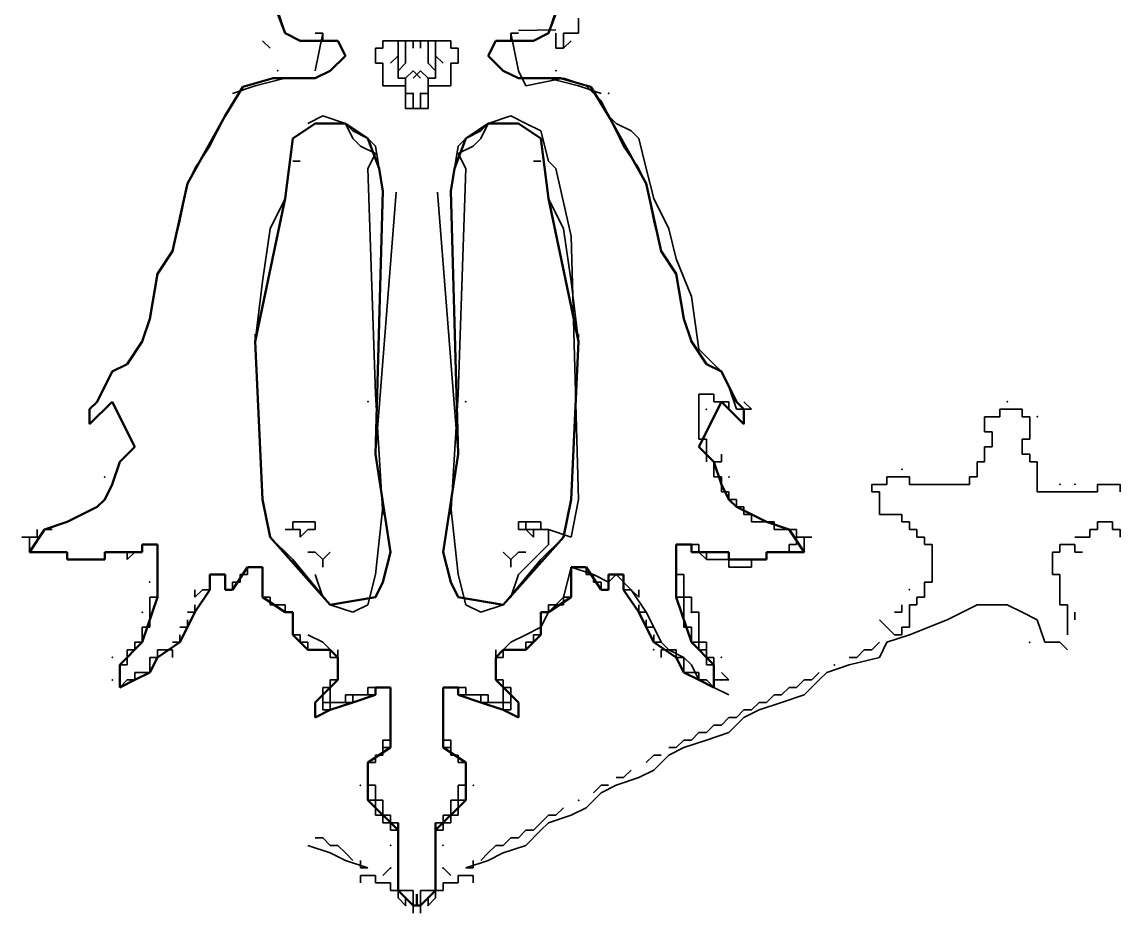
# Model space of a CAD drawing. Header units: millimetres. Extents: x 40 to 196, y 6 to 307.
# Drawn here: x 50.2 to 196.2, y 6.1 to 124.6 of the extents above; entities that cross this region are included whole.
import ezdxf

# ---------------------------------------------------------------- set-up
doc = ezdxf.new("R2010")
doc.units = ezdxf.units.MM
doc.layers.add('_0-0_', color=7, linetype='Continuous')
doc.layers.add('CAM5', color=7, linetype='Continuous')

msp = doc.modelspace()

# ---------------------------------------------------------------- linework, layer by layer
at = {"layer": '_0-0_', "color": 7, "linetype": 'Continuous', "lineweight": 35}
for p, q in [((85.18, 123.06), (84.18, 126.06)), ((120.18, 123.06), (121.18, 126.06)), ((124.18, 124.06), (124.18, 125.06)), ((87.18, 122.06), (85.18, 123.06)), ((90.18, 123.06), (89.18, 118.06)), ((90.18, 123.06), (89.18, 123.06)), ((90.18, 122.06), (90.18, 123.06)), ((90.18, 123.06), (90.18, 122.06)), ((90.18, 122.06), (90.18, 123.06)), ((115.18, 123.06), (116.18, 118.06)), ((115.18, 122.06), (115.18, 123.06)), ((115.18, 123.06), (115.18, 122.06)), ((115.18, 122.06), (115.18, 123.06)), ((115.18, 123.06), (116.18, 123.06)), ((116.18, 123.41), (121.18, 123.51)), ((118.18, 122.06), (120.18, 123.06)), ((121.18, 123.06), (121.18, 122.06)), ((122.18, 122.06), (122.18, 123.06)), ((122.18, 123.06), (123.18, 123.06)), ((123.18, 123.06), (124.18, 123.06)), ((124.18, 123.06), (124.18, 124.06)), ((82.18, 122.06), (83.18, 121.06)), ((92.18, 122.06), (87.18, 122.06)), ((93.18, 120.06), (92.18, 122.06)), ((98.18, 121.06), (98.18, 122.06)), ((98.18, 122.06), (99.18, 122.06)), ((99.18, 122.06), (101.18, 122.06)), ((100.18, 122.06), (100.18, 121.06)), ((100.18, 121.06), (100.18, 122.06)), ((100.18, 122.06), (100.18, 121.06)), ((100.18, 121.06), (100.18, 122.06)), ((100.18, 122.06), (101.18, 122.06)), ((101.18, 122.06), (103.18, 122.06)), ((101.18, 122.06), (101.18, 121.06)), ((104.18, 122.06), (102.18, 122.06)), ((102.18, 122.06), (102.18, 121.06)), ((103.18, 122.06), (103.18, 121.06)), ((106.18, 122.06), (104.18, 122.06)), ((104.18, 122.06), (104.18, 121.06)), ((105.18, 122.06), (104.18, 122.06)), ((105.18, 122.06), (105.18, 121.06)), ((105.18, 121.06), (105.18, 122.06)), ((105.18, 122.06), (105.18, 121.06)), ((105.18, 121.06), (105.18, 122.06)), ((107.18, 122.06), (106.18, 122.06)), ((107.18, 121.06), (107.18, 122.06)), ((112.18, 120.06), (113.18, 122.06)), ((113.18, 122.06), (118.18, 122.06)), ((121.18, 122.06), (121.18, 121.06)), ((122.18, 121.06), (122.18, 122.06)), ((123.18, 122.06), (122.18, 121.06)), ((91.18, 118.06), (93.18, 120.06)), ((97.18, 120.06), (97.18, 121.06)), ((97.18, 121.06), (98.18, 121.06)), ((97.18, 119.06), (97.18, 120.06)), ((100.18, 120.06), (99.18, 119.06)), ((100.18, 121.06), (100.18, 117.06)), ((101.18, 121.06), (101.18, 119.06)), ((104.18, 121.06), (104.18, 119.06)), ((105.18, 121.06), (105.18, 117.06)), ((105.18, 120.06), (106.18, 119.06)), ((108.18, 121.06), (107.18, 121.06)), ((108.18, 120.06), (108.18, 121.06)), ((108.18, 119.06), (108.18, 120.06)), ((114.18, 118.06), (112.18, 120.06)), ((121.18, 121.06), (122.18, 121.06)), ((98.18, 119.06), (97.18, 119.06)), ((98.18, 117.06), (98.18, 119.06)), ((101.18, 119.06), (100.18, 118.06)), ((104.18, 119.06), (105.18, 118.06)), ((107.18, 117.06), (107.18, 119.06)), ((107.18, 119.06), (108.18, 119.06)), ((81.18, 116.06), (85.18, 117.06)), ((83.56, 117.06), (89.18, 117.06)), ((89.18, 117.06), (91.18, 118.06)), ((98.18, 116.06), (98.18, 117.06)), ((100.18, 118.06), (100.18, 117.06)), ((100.18, 117.06), (101.18, 117.06)), ((100.18, 117.06), (101.18, 117.06)), ((101.18, 117.06), (102.18, 118.06)), ((101.18, 117.06), (101.18, 116.06)), ((103.18, 118.06), (102.18, 117.06)), ((102.18, 118.06), (103.18, 117.06)), ((104.18, 117.06), (103.18, 118.06)), ((105.18, 117.06), (104.18, 117.06)), ((105.18, 117.06), (104.18, 117.06)), ((104.18, 117.06), (104.18, 116.06)), ((105.18, 118.06), (105.18, 117.06)), ((107.18, 116.06), (107.18, 117.06)), ((116.18, 117.06), (114.18, 118.06)), ((116.18, 118.06), (117.18, 116.06)), ((121.8, 117.06), (116.18, 117.06)), ((117.18, 116.06), (122.18, 117.06)), ((124.18, 116.06), (120.18, 117.06)), ((122.18, 117.06), (125.18, 116.06)), ((77.18, 112.06), (79.56, 115.91)), ((78.18, 115.06), (81.18, 116.06)), ((100.18, 116.06), (98.18, 116.06)), ((101.18, 116.06), (100.18, 116.06)), ((101.18, 116.06), (101.18, 115.06)), ((101.18, 114.06), (101.18, 116.06)), ((104.18, 114.06), (104.18, 116.06)), ((104.18, 116.06), (105.18, 116.06)), ((104.18, 116.06), (104.18, 115.06)), ((105.18, 116.06), (107.18, 116.06)), ((127.18, 115.06), (124.18, 116.06)), ((125.18, 116.06), (127.18, 114.06)), ((128.18, 112.06), (125.8, 115.91)), ((101.18, 115.06), (102.18, 115.06)), ((101.18, 113.06), (101.18, 114.06)), ((102.18, 115.06), (102.18, 114.06)), ((102.18, 114.06), (102.18, 113.06)), ((104.18, 115.06), (103.18, 115.06)), ((103.18, 115.06), (103.18, 114.06)), ((103.18, 114.06), (103.18, 113.06)), ((104.18, 113.06), (104.18, 114.06)), ((127.18, 114.06), (128.18, 112.06)), ((102.18, 113.06), (101.18, 113.06)), ((102.18, 113.06), (103.18, 113.06)), ((103.18, 113.06), (102.18, 113.06)), ((103.18, 113.06), (104.18, 113.06)), ((76.18, 110.06), (77.18, 112.06)), ((89.18, 111.06), (86.18, 109.06)), ((88.18, 111.06), (90.18, 112.06)), ((91.18, 111.06), (89.18, 111.06)), ((90.18, 112.06), (93.18, 111.06)), ((93.18, 111.06), (91.18, 111.06)), ((94.18, 110.06), (93.18, 111.06)), ((93.18, 111.06), (94.18, 109.06)), ((112.18, 111.06), (111.18, 109.06)), ((111.18, 110.06), (112.18, 111.06)), ((115.18, 112.06), (112.18, 111.06)), ((112.18, 111.06), (114.18, 111.06)), ((114.18, 111.06), (116.18, 111.06)), ((117.18, 111.06), (115.18, 112.06)), ((116.18, 111.06), (119.18, 109.06)), ((119.18, 110.06), (117.18, 111.06)), ((128.18, 112.06), (129.18, 111.06)), ((129.18, 110.06), (128.18, 112.06)), ((129.18, 111.06), (131.18, 110.06)), ((75.18, 108.06), (76.18, 110.06)), ((96.18, 109.06), (94.18, 110.06)), ((109.18, 109.06), (111.18, 110.06)), ((120.18, 106.06), (119.18, 110.06)), ((130.18, 108.06), (129.18, 110.06)), ((131.18, 110.06), (132.18, 109.06)), ((73.18, 105.06), (75.18, 108.06)), ((86.18, 109.06), (85.18, 101.06)), ((94.18, 109.06), (95.18, 108.06)), ((95.18, 108.06), (97.18, 107.06)), ((97.18, 108.06), (96.18, 109.06)), ((98.18, 102.06), (97.18, 108.06)), ((107.18, 102.06), (108.18, 108.06)), ((108.18, 108.06), (109.18, 109.06)), ((110.18, 108.06), (108.18, 107.06)), ((111.18, 109.06), (110.18, 108.06)), ((119.18, 109.06), (120.18, 101.06)), ((132.18, 105.06), (130.18, 108.06)), ((132.18, 109.06), (133.18, 105.06)), ((97.18, 107.06), (96.18, 105.06)), ((108.18, 107.06), (109.18, 105.06)), ((72.18, 103.06), (73.44, 105.57)), ((86.18, 106.06), (87.18, 106.06)), ((119.18, 106.06), (118.18, 106.06)), ((121.18, 105.06), (120.18, 106.06)), ((133.18, 103.06), (131.92, 105.57)), ((96.18, 105.06), (97.18, 75.06)), ((109.18, 105.06), (108.18, 75.06)), ((123.18, 96.06), (121.18, 105.06)), ((133.18, 105.06), (134.18, 101.06)), ((71.18, 98.06), (72.18, 103.06)), ((134.18, 98.06), (133.18, 103.06)), ((85.18, 101.06), (83.18, 97.06)), ((97.18, 67.06), (99.93, 101.92)), ((108.18, 67.06), (105.42, 101.92)), ((120.18, 101.06), (122.18, 97.06)), ((134.18, 101.06), (136.18, 97.06)), ((70.18, 94.06), (71.18, 98.06)), ((135.18, 94.06), (134.18, 98.06)), ((83.18, 97.06), (82.18, 90.06)), ((122.18, 97.06), (123.18, 90.06)), ((136.18, 97.06), (137.18, 93.06)), ((124.18, 61.06), (123.18, 96.06)), ((68.18, 91.06), (70.18, 94.06)), ((137.18, 91.06), (135.18, 94.06)), ((137.18, 93.06), (139.18, 88.06)), ((67.18, 85.06), (68.18, 91.06)), ((138.18, 85.06), (137.18, 91.06)), ((82.18, 90.06), (81.18, 82.06)), ((123.18, 90.06), (124.18, 82.06)), ((139.18, 88.06), (140.18, 81.06)), ((66.18, 82.06), (67.18, 85.06)), ((139.18, 82.06), (138.18, 85.06)), ((64.18, 79.06), (66.18, 82.06)), ((81.18, 83.06), (82.18, 61.06)), ((124.18, 83.06), (123.18, 61.06)), ((141.18, 79.06), (139.18, 82.06)), ((140.18, 81.06), (142.18, 79.06)), ((62.18, 78.06), (64.18, 79.06)), ((143.18, 78.06), (141.18, 79.06)), ((142.18, 79.06), (143.18, 78.06)), ((61.18, 76.06), (62.18, 78.06)), ((143.18, 78.06), (144.18, 76.06)), ((144.18, 76.06), (143.18, 78.06)), ((60.18, 74.06), (61.18, 76.06)), ((144.18, 76.06), (145.18, 73.06)), ((145.18, 74.06), (144.18, 76.06)), ((97.18, 75.06), (98.18, 59.06)), ((108.18, 75.06), (107.18, 59.06)), ((140.18, 75.06), (140.18, 74.06)), ((140.18, 74.06), (140.18, 75.06)), ((140.18, 75.06), (140.18, 74.06)), ((140.18, 74.06), (140.18, 75.06)), ((140.18, 75.06), (141.18, 75.06)), ((141.18, 75.06), (142.18, 75.06)), ((142.18, 75.06), (142.18, 74.06)), ((59.18, 73.06), (60.18, 74.06)), ((59.18, 71.06), (59.18, 73.06)), ((62.18, 74.06), (60.18, 72.06)), ((65.18, 68.06), (62.18, 74.06)), ((140.18, 74.06), (140.18, 69.06)), ((140.18, 68.06), (143.18, 74.06)), ((142.18, 74.06), (143.18, 74.06)), ((143.18, 74.06), (144.18, 74.06)), ((143.18, 74.06), (145.18, 72.06)), ((144.18, 74.06), (144.18, 73.06)), ((146.18, 73.06), (145.18, 74.06)), ((145.18, 73.06), (147.18, 73.06)), ((147.18, 73.06), (146.18, 74.06)), ((146.18, 71.06), (146.18, 73.06)), ((180.18, 72.06), (180.18, 73.06)), ((180.18, 73.06), (181.18, 73.06)), ((181.18, 73.06), (183.18, 73.06)), ((183.18, 73.06), (183.18, 72.06)), ((60.18, 72.06), (59.18, 71.06)), ((145.18, 72.06), (146.18, 71.06)), ((178.18, 71.06), (178.18, 72.06)), ((178.18, 72.06), (179.18, 72.06)), ((179.18, 72.06), (180.18, 72.06)), ((183.18, 72.06), (184.18, 72.06)), ((184.18, 72.06), (184.18, 71.06)), ((178.18, 70.06), (178.18, 71.06)), ((184.18, 71.06), (184.18, 69.06)), ((140.18, 69.06), (141.18, 69.06)), ((141.18, 69.06), (141.18, 68.06)), ((179.18, 70.06), (178.18, 70.06)), ((179.18, 69.06), (179.18, 70.06)), ((179.18, 68.06), (179.18, 69.06)), ((184.18, 69.06), (183.18, 69.06)), ((183.18, 69.06), (183.18, 68.06)), ((63.18, 66.06), (65.18, 68.06)), ((142.18, 66.06), (140.18, 68.06)), ((141.18, 68.06), (141.18, 66.06)), ((178.18, 67.06), (178.18, 68.06)), ((178.18, 68.06), (179.18, 68.06)), ((183.18, 68.06), (183.18, 67.06)), ((62.18, 63.06), (63.18, 66.06)), ((99.18, 54.06), (97.18, 67.06)), ((106.18, 54.06), (108.18, 67.06)), ((142.18, 65.06), (142.18, 66.06)), ((142.18, 66.06), (143.18, 66.06)), ((143.18, 63.06), (142.18, 66.06)), ((143.18, 66.06), (143.18, 67.06)), ((177.18, 65.06), (177.18, 66.06)), ((177.18, 66.06), (178.18, 66.06)), ((178.18, 66.06), (178.18, 67.06)), ((183.18, 67.06), (184.18, 67.06)), ((184.18, 67.06), (184.18, 66.06)), ((184.18, 66.06), (185.18, 66.06)), ((185.18, 66.06), (185.18, 65.06)), ((142.18, 64.06), (142.18, 65.06)), ((177.18, 64.06), (177.18, 65.06)), ((185.18, 65.06), (185.18, 62.06)), ((61.18, 61.06), (62.18, 63.06)), ((143.18, 64.06), (142.18, 64.06)), ((143.18, 63.06), (143.18, 64.06)), ((143.18, 62.06), (143.18, 63.06)), ((144.18, 61.06), (143.18, 63.06)), ((163.18, 63.06), (163.18, 62.06)), ((163.18, 62.06), (163.18, 63.06)), ((163.18, 63.06), (163.18, 62.06)), ((163.18, 62.06), (163.18, 63.06)), ((163.18, 63.06), (164.18, 63.06)), ((164.18, 63.06), (165.18, 63.06)), ((165.18, 63.06), (165.18, 64.06)), ((165.18, 64.06), (166.18, 64.06)), ((166.18, 64.06), (168.18, 64.06)), ((168.18, 64.06), (168.18, 63.06)), ((168.18, 63.06), (169.18, 63.06)), ((169.18, 63.06), (176.18, 63.06)), ((176.18, 63.06), (176.18, 64.06)), ((176.18, 64.06), (177.18, 64.06)), ((193.18, 62.06), (193.18, 63.06)), ((193.18, 63.06), (194.18, 63.06)), ((194.18, 63.06), (196.18, 63.06)), ((196.18, 63.06), (196.18, 62.06)), ((144.18, 62.06), (143.18, 62.06)), ((144.18, 61.06), (144.18, 62.06)), ((163.18, 62.06), (164.18, 62.06)), ((164.18, 62.06), (164.18, 61.06)), ((185.18, 62.06), (186.18, 62.06)), ((186.18, 62.06), (193.18, 62.06)), ((56.18, 58.06), (60.18, 60.06)), ((60.18, 60.06), (61.18, 61.06)), ((82.18, 61.06), (83.18, 56.06)), ((98.18, 60.06), (97.18, 51.06)), ((107.18, 60.06), (108.18, 51.06)), ((123.18, 61.06), (122.18, 56.06)), ((123.18, 56.06), (124.18, 61.06)), ((145.18, 61.06), (144.18, 61.06)), ((145.18, 60.06), (144.18, 61.06)), ((145.18, 60.06), (145.18, 61.06)), ((146.18, 60.06), (145.18, 60.06)), ((149.18, 58.06), (145.18, 60.06)), ((146.18, 59.06), (146.18, 60.06)), ((164.18, 61.06), (164.18, 59.06)), ((147.18, 59.06), (146.18, 59.06)), ((147.18, 58.06), (147.18, 59.06)), ((164.18, 59.06), (165.18, 59.06)), ((165.18, 59.06), (167.18, 59.06)), ((167.18, 59.06), (167.18, 58.06)), ((52.18, 56.06), (52.18, 57.06)), ((52.18, 57.06), (52.18, 56.06)), ((53.18, 57.06), (56.18, 58.06)), ((54.18, 57.06), (53.18, 57.06)), ((85.18, 57.06), (86.18, 57.06)), ((86.18, 57.06), (85.18, 57.06)), ((88.18, 58.06), (86.18, 58.06)), ((86.18, 58.06), (86.18, 57.06)), ((86.18, 57.06), (87.18, 57.06)), ((87.18, 57.06), (87.18, 56.06)), ((87.18, 56.06), (88.18, 57.06)), ((89.18, 58.06), (88.18, 58.06)), ((88.18, 57.06), (89.18, 57.06)), ((89.18, 57.06), (89.18, 58.06)), ((116.18, 57.06), (116.18, 58.06)), ((116.18, 58.06), (117.18, 58.06)), ((116.18, 57.06), (117.18, 57.06)), ((117.18, 57.06), (116.18, 57.06)), ((117.18, 57.06), (117.18, 58.06)), ((117.18, 58.06), (118.18, 58.06)), ((117.18, 58.06), (119.18, 58.06)), ((117.18, 57.06), (118.18, 57.06)), ((118.18, 56.06), (117.18, 57.06)), ((118.18, 56.06), (117.18, 57.06)), ((118.18, 58.06), (119.18, 58.06)), ((118.18, 57.06), (118.18, 56.06)), ((119.18, 57.06), (118.18, 57.06)), ((118.18, 57.06), (118.18, 56.06)), ((119.18, 58.06), (119.18, 57.06)), ((120.18, 57.06), (119.18, 57.06)), ((119.18, 57.06), (120.18, 57.06)), ((120.18, 55.06), (120.18, 57.06)), ((120.18, 57.06), (123.18, 56.06)), ((149.18, 58.06), (147.18, 58.06)), ((150.18, 58.06), (149.18, 58.06)), ((152.18, 57.06), (149.18, 58.06)), ((150.18, 57.06), (150.18, 58.06)), ((152.18, 57.06), (150.18, 57.06)), ((151.18, 57.06), (152.18, 57.06)), ((153.18, 57.06), (152.18, 57.06)), ((153.18, 56.06), (153.18, 57.06)), ((153.18, 56.06), (153.18, 57.06)), ((153.18, 57.06), (153.18, 56.06)), ((167.18, 58.06), (168.18, 58.06)), ((168.18, 58.06), (168.18, 57.06)), ((168.18, 57.06), (169.18, 57.06)), ((169.18, 57.06), (169.18, 56.06)), ((192.18, 56.06), (192.18, 57.06)), ((192.18, 57.06), (193.18, 57.06)), ((193.18, 57.06), (193.18, 58.06)), ((193.18, 58.06), (194.18, 58.06)), ((194.18, 58.06), (195.18, 58.06)), ((195.18, 58.06), (195.18, 57.06)), ((195.18, 57.06), (196.18, 57.06)), ((196.18, 57.06), (196.18, 56.06)), ((50.18, 56.06), (51.18, 56.06)), ((51.18, 56.06), (50.18, 56.06)), ((51.18, 56.06), (51.18, 55.06)), ((51.18, 56.06), (52.18, 56.06)), ((52.18, 56.06), (51.18, 56.06)), ((83.18, 56.06), (86.18, 53.06)), ((122.18, 56.06), (119.18, 53.06)), ((153.18, 55.06), (153.18, 56.06)), ((154.18, 56.06), (153.18, 56.06)), ((153.18, 56.06), (154.18, 56.06)), ((155.18, 56.06), (154.18, 56.06)), ((154.18, 56.06), (154.18, 55.06)), ((154.18, 56.06), (155.18, 56.06)), ((169.18, 56.06), (170.18, 56.06)), ((170.18, 56.06), (170.18, 55.06)), ((190.18, 56.06), (191.18, 56.06)), ((191.18, 56.06), (190.18, 56.06)), ((191.18, 56.06), (192.18, 56.06)), ((51.18, 55.06), (51.18, 54.06)), ((51.18, 54.06), (52.18, 54.06)), ((52.18, 54.06), (56.18, 54.06)), ((56.18, 54.06), (56.18, 53.06)), ((61.18, 53.06), (61.18, 54.06)), ((61.18, 54.06), (62.18, 54.06)), ((62.18, 54.06), (64.18, 54.06)), ((64.18, 54.06), (64.18, 53.06)), ((64.18, 53.06), (65.18, 54.06)), ((65.18, 54.06), (66.18, 54.06)), ((66.18, 54.06), (66.18, 55.06)), ((66.18, 55.06), (67.18, 55.06)), ((67.18, 55.06), (68.18, 55.06)), ((68.18, 55.06), (68.18, 54.06)), ((68.18, 54.06), (68.18, 48.06)), ((88.18, 54.06), (89.18, 54.06)), ((90.18, 53.06), (89.18, 54.06)), ((91.18, 54.06), (90.18, 53.06)), ((98.18, 50.06), (99.18, 54.06)), ((107.18, 50.06), (106.18, 54.06)), ((114.18, 54.06), (115.18, 53.06)), ((115.18, 53.06), (116.18, 54.06)), ((116.18, 51.06), (120.18, 55.06)), ((116.18, 54.06), (117.18, 54.06)), ((117.18, 54.06), (116.18, 54.06)), ((137.18, 55.06), (137.18, 54.06)), ((137.18, 54.06), (137.18, 55.06)), ((137.18, 55.06), (137.18, 54.06)), ((137.18, 54.06), (137.18, 55.06)), ((137.18, 55.06), (138.18, 55.06)), ((138.18, 55.06), (137.18, 55.06)), ((137.18, 55.06), (137.18, 54.06)), ((137.18, 54.06), (137.18, 51.06)), ((137.18, 54.06), (137.18, 48.06)), ((138.18, 55.06), (140.18, 55.06)), ((139.18, 55.06), (138.18, 55.06)), ((139.18, 54.06), (139.18, 55.06)), ((140.18, 54.06), (139.18, 54.06)), ((140.18, 55.06), (140.18, 54.06)), ((140.18, 54.06), (141.18, 54.06)), ((141.18, 53.06), (140.18, 54.06)), ((141.18, 54.06), (141.18, 53.06)), ((143.18, 54.06), (141.18, 54.06)), ((141.18, 54.06), (141.18, 53.06)), ((144.18, 54.06), (143.18, 54.06)), ((144.18, 53.06), (144.18, 54.06)), ((149.18, 53.06), (149.18, 54.06)), ((149.18, 54.06), (150.18, 54.06)), ((153.18, 54.06), (149.18, 54.06)), ((149.18, 54.06), (149.18, 53.06)), ((150.18, 54.06), (152.18, 54.06)), ((152.18, 54.06), (152.18, 55.06)), ((152.18, 55.06), (153.18, 55.06)), ((154.18, 54.06), (153.18, 54.06)), ((154.18, 55.06), (154.18, 54.06)), ((170.18, 55.06), (171.18, 55.06)), ((171.18, 55.06), (171.18, 54.06)), ((171.18, 54.06), (171.18, 50.06)), ((187.18, 54.06), (187.18, 53.06)), ((187.18, 53.06), (187.18, 54.06)), ((187.18, 54.06), (187.18, 53.06)), ((187.18, 53.06), (187.18, 54.06)), ((187.18, 54.06), (188.18, 54.06)), ((188.18, 54.06), (188.18, 55.06)), ((188.18, 55.06), (189.18, 55.06)), ((189.18, 55.06), (190.18, 55.06)), ((190.18, 55.06), (190.18, 54.06)), ((190.18, 54.06), (191.18, 54.06)), ((56.18, 53.06), (57.18, 53.06)), ((57.18, 53.06), (61.18, 53.06)), ((86.18, 53.06), (91.18, 47.06)), ((90.18, 53.06), (90.18, 52.06)), ((90.18, 52.06), (90.18, 53.06)), ((119.18, 53.06), (114.18, 47.06)), ((115.18, 53.06), (115.18, 52.06)), ((115.18, 52.06), (115.18, 53.06)), ((141.18, 53.06), (142.18, 53.06)), ((142.18, 53.06), (144.18, 53.06)), ((144.18, 53.06), (144.18, 52.06)), ((148.18, 53.06), (144.18, 53.06)), ((147.18, 52.06), (147.18, 53.06)), ((147.18, 53.06), (148.18, 53.06)), ((148.18, 53.06), (149.18, 53.06)), ((149.18, 53.06), (148.18, 53.06)), ((187.18, 53.06), (187.18, 51.06)), ((80.18, 51.06), (80.18, 52.06)), ((80.18, 52.06), (81.18, 52.06)), ((81.18, 52.06), (82.18, 52.06)), ((82.18, 52.06), (82.18, 51.06)), ((122.18, 48.06), (123.18, 52.06)), ((123.18, 52.06), (126.18, 51.06)), ((124.18, 52.06), (123.18, 52.06)), ((123.18, 52.06), (123.18, 51.06)), ((125.18, 52.06), (124.18, 52.06)), ((125.18, 51.06), (125.18, 52.06)), ((144.18, 52.06), (145.18, 52.06)), ((145.18, 52.06), (147.18, 52.06)), ((75.18, 50.06), (75.18, 51.06)), ((75.18, 51.06), (76.18, 51.06)), ((75.18, 49.06), (75.18, 50.06)), ((76.18, 51.06), (77.18, 51.06)), ((77.18, 51.06), (77.18, 50.06)), ((77.18, 50.06), (77.18, 49.06)), ((78.18, 49.06), (78.18, 50.06)), ((78.18, 50.06), (79.18, 50.06)), ((79.18, 50.06), (79.18, 51.06)), ((79.18, 51.06), (80.18, 51.06)), ((82.18, 51.06), (82.18, 48.06)), ((90.18, 48.06), (89.18, 51.06)), ((97.18, 51.06), (96.18, 47.06)), ((97.18, 48.06), (98.18, 50.06)), ((108.18, 48.06), (107.18, 50.06)), ((108.18, 51.06), (109.18, 47.06)), ((115.18, 48.06), (116.18, 51.06)), ((123.18, 51.06), (123.18, 48.06)), ((126.18, 51.06), (125.18, 51.06)), ((126.18, 51.06), (128.18, 50.06)), ((126.18, 50.06), (126.18, 51.06)), ((127.18, 50.06), (126.18, 50.06)), ((127.18, 49.06), (127.18, 50.06)), ((128.18, 50.06), (129.18, 51.06)), ((129.18, 51.06), (128.18, 51.06)), ((128.18, 51.06), (128.18, 50.06)), ((128.18, 50.06), (128.18, 49.06)), ((129.18, 51.06), (131.18, 49.06)), ((130.18, 51.06), (129.18, 51.06)), ((130.18, 50.06), (130.18, 51.06)), ((130.18, 49.06), (130.18, 50.06)), ((137.18, 51.06), (138.18, 51.06)), ((138.18, 51.06), (138.18, 50.06)), ((138.18, 50.06), (138.18, 48.06)), ((171.18, 50.06), (170.18, 50.06)), ((170.18, 50.06), (170.18, 49.06)), ((187.18, 51.06), (188.18, 51.06)), ((188.18, 51.06), (188.18, 50.06)), ((188.18, 50.06), (188.18, 47.06)), ((73.18, 49.06), (73.18, 48.06)), ((73.18, 48.06), (73.18, 49.06)), ((73.18, 49.06), (73.18, 48.06)), ((73.18, 48.06), (74.18, 49.06)), ((74.18, 49.06), (75.18, 49.06)), ((77.18, 49.06), (78.18, 49.06)), ((128.18, 49.06), (127.18, 49.06)), ((131.18, 49.06), (130.18, 49.06)), ((131.18, 49.06), (133.18, 46.06)), ((132.18, 48.06), (131.18, 49.06)), ((132.18, 49.06), (132.18, 48.06)), ((132.18, 48.06), (132.18, 49.06)), ((132.18, 49.06), (132.18, 48.06)), ((170.18, 49.06), (170.18, 48.06)), ((68.18, 48.06), (67.18, 48.06)), ((67.18, 48.06), (67.18, 47.06)), ((67.18, 47.06), (67.18, 44.06)), ((73.18, 46.06), (73.18, 47.06)), ((73.18, 47.06), (73.18, 46.06)), ((82.18, 48.06), (83.18, 48.06)), ((83.18, 48.06), (83.18, 47.06)), ((83.18, 47.06), (84.18, 47.06)), ((84.18, 47.06), (85.18, 47.06)), ((85.18, 47.06), (85.18, 46.06)), ((91.18, 47.06), (90.18, 48.06)), ((91.18, 47.06), (97.18, 48.06)), ((94.18, 46.06), (91.18, 47.06)), ((96.18, 47.06), (94.18, 46.06)), ((114.18, 47.06), (108.18, 48.06)), ((109.18, 47.06), (111.18, 46.06)), ((111.18, 46.06), (114.18, 47.06)), ((114.18, 47.06), (115.18, 48.06)), ((120.18, 46.06), (122.18, 48.06)), ((121.18, 47.06), (120.18, 47.06)), ((120.18, 47.06), (120.18, 46.06)), ((122.18, 47.06), (121.18, 47.06)), ((123.18, 48.06), (122.18, 48.06)), ((122.18, 48.06), (122.18, 47.06)), ((132.18, 46.06), (132.18, 47.06)), ((132.18, 47.06), (132.18, 46.06)), ((137.18, 48.06), (138.18, 48.06)), ((138.18, 48.06), (139.18, 48.06)), ((138.18, 48.06), (138.18, 47.06)), ((138.18, 47.06), (138.18, 44.06)), ((139.18, 48.06), (139.18, 47.06)), ((139.18, 47.06), (139.18, 46.06)), ((167.18, 46.06), (167.18, 47.06)), ((167.18, 47.06), (167.18, 46.06)), ((169.18, 47.06), (168.18, 47.06)), ((168.18, 47.06), (168.18, 46.06)), ((170.18, 48.06), (169.18, 48.06)), ((169.18, 48.06), (169.18, 47.06)), ((173.18, 45.06), (177.18, 47.06)), ((177.18, 47.06), (181.18, 47.06)), ((181.18, 47.06), (183.18, 46.06)), ((188.18, 47.06), (189.18, 47.06)), ((189.18, 47.06), (189.18, 46.06)), ((72.18, 46.06), (73.18, 46.06)), ((73.18, 46.06), (72.18, 46.06)), ((85.18, 46.06), (86.18, 46.06)), ((86.18, 46.06), (86.18, 45.06)), ((119.18, 44.06), (120.18, 46.06)), ((120.18, 46.06), (119.18, 46.06)), ((119.18, 46.06), (119.18, 45.06)), ((133.18, 46.06), (132.18, 46.06)), ((132.18, 46.06), (133.18, 46.06)), ((133.18, 46.06), (134.18, 44.06)), ((139.18, 46.06), (140.18, 46.06)), ((140.18, 46.06), (140.18, 45.06)), ((166.18, 46.06), (167.18, 46.06)), ((167.18, 46.06), (166.18, 46.06)), ((168.18, 46.06), (168.18, 44.06)), ((183.18, 46.06), (185.18, 45.06)), ((189.18, 46.06), (189.18, 43.06)), ((190.18, 46.06), (190.18, 45.06)), ((67.18, 44.06), (66.18, 44.06)), ((66.18, 44.06), (66.18, 43.06)), ((71.18, 44.06), (72.18, 44.06)), ((72.18, 44.06), (71.18, 44.06)), ((72.18, 44.06), (72.18, 45.06)), ((72.18, 45.06), (72.18, 44.06)), ((86.18, 45.06), (86.18, 43.06)), ((117.18, 43.06), (119.18, 44.06)), ((119.18, 45.06), (119.18, 43.06)), ((133.18, 44.06), (133.18, 45.06)), ((133.18, 45.06), (133.18, 44.06)), ((134.18, 44.06), (133.18, 44.06)), ((133.18, 44.06), (134.18, 44.06)), ((134.18, 44.06), (135.18, 42.06)), ((138.18, 44.06), (139.18, 44.06)), ((139.18, 44.06), (139.18, 43.06)), ((140.18, 45.06), (140.18, 42.06)), ((165.18, 44.06), (164.18, 45.06)), ((166.18, 43.06), (165.18, 44.06)), ((168.18, 44.06), (167.18, 44.06)), ((167.18, 44.06), (167.18, 43.06)), ((168.18, 43.06), (173.18, 45.06)), ((185.18, 45.06), (186.18, 42.06)), ((66.18, 43.06), (66.18, 42.06)), ((71.18, 42.06), (71.18, 43.06)), ((71.18, 43.06), (71.18, 42.06)), ((86.18, 43.06), (87.18, 43.06)), ((87.18, 43.06), (87.18, 42.06)), ((90.18, 42.06), (88.18, 43.06)), ((115.18, 42.06), (117.18, 43.06)), ((119.18, 43.06), (118.18, 43.06)), ((118.18, 43.06), (118.18, 42.06)), ((134.18, 42.06), (134.18, 43.06)), ((134.18, 43.06), (134.18, 42.06)), ((139.18, 43.06), (139.18, 42.06)), ((165.18, 42.06), (168.18, 43.06)), ((167.18, 43.06), (166.18, 43.06)), ((65.18, 41.06), (64.18, 41.06)), ((64.18, 41.06), (64.18, 40.06)), ((66.18, 42.06), (65.18, 42.06)), ((65.18, 42.06), (65.18, 41.06)), ((68.18, 40.06), (68.18, 41.06)), ((68.18, 41.06), (69.18, 41.06)), ((69.18, 41.06), (70.18, 41.06)), ((70.18, 42.06), (71.18, 42.06)), ((71.18, 42.06), (70.18, 42.06)), ((70.18, 41.06), (70.18, 40.06)), ((87.18, 42.06), (88.18, 42.06)), ((88.18, 42.06), (88.18, 41.06)), ((88.18, 41.06), (89.18, 41.06)), ((89.18, 41.06), (91.18, 41.06)), ((92.18, 40.06), (90.18, 42.06)), ((91.18, 41.06), (91.18, 40.06)), ((92.18, 41.06), (92.18, 40.06)), ((113.18, 40.06), (115.18, 42.06)), ((113.18, 41.06), (113.18, 40.06)), ((116.18, 41.06), (114.18, 41.06)), ((114.18, 41.06), (114.18, 40.06)), ((117.18, 41.06), (116.18, 41.06)), ((118.18, 42.06), (117.18, 42.06)), ((117.18, 42.06), (117.18, 41.06)), ((135.18, 42.06), (134.18, 42.06)), ((134.18, 42.06), (135.18, 42.06)), ((135.18, 42.06), (136.18, 41.06)), ((136.18, 41.06), (135.18, 41.06)), ((135.18, 41.06), (135.18, 40.06)), ((136.18, 41.06), (138.18, 40.06)), ((137.18, 41.06), (136.18, 41.06)), ((137.18, 40.06), (137.18, 41.06)), ((139.18, 42.06), (140.18, 42.06)), ((140.18, 42.06), (141.18, 42.06)), ((140.18, 42.06), (140.18, 41.06)), ((140.18, 41.06), (141.18, 41.06)), ((141.18, 42.06), (141.18, 41.06)), ((141.18, 41.06), (141.18, 40.06)), ((141.18, 41.06), (141.18, 40.06)), ((161.18, 40.06), (162.18, 41.06)), ((162.18, 41.06), (163.18, 41.06)), ((163.18, 41.06), (164.18, 42.06)), ((164.18, 40.06), (165.18, 42.06)), ((186.18, 42.06), (188.18, 42.06)), ((188.18, 42.06), (189.18, 41.06)), ((64.18, 40.06), (64.18, 39.06)), ((67.18, 39.06), (67.18, 40.06)), ((67.18, 40.06), (68.18, 40.06)), ((91.18, 40.06), (92.18, 40.06)), ((92.18, 40.06), (92.18, 39.06)), ((92.18, 40.06), (92.18, 37.06)), ((113.18, 40.06), (113.18, 37.06)), ((114.18, 40.06), (113.18, 40.06)), ((113.18, 40.06), (113.18, 39.06)), ((138.18, 40.06), (137.18, 40.06)), ((138.18, 40.06), (139.18, 39.06)), ((138.18, 39.06), (138.18, 40.06)), ((141.18, 40.06), (142.18, 40.06)), ((141.18, 40.06), (141.18, 39.06)), ((142.18, 40.06), (142.18, 39.06)), ((160.18, 39.06), (164.18, 40.06)), ((160.18, 40.06), (161.18, 40.06)), ((161.18, 40.06), (160.18, 40.06)), ((160.18, 40.06), (161.18, 40.06)), ((64.18, 39.06), (63.18, 39.06)), ((63.18, 39.06), (63.18, 38.06)), ((63.18, 38.06), (63.18, 36.06)), ((65.18, 37.06), (65.18, 38.06)), ((65.18, 38.06), (66.18, 38.06)), ((66.18, 38.06), (67.18, 38.06)), ((67.18, 38.06), (67.18, 39.06)), ((92.18, 39.06), (92.18, 37.06)), ((113.18, 39.06), (113.18, 37.06)), ((138.18, 38.06), (138.18, 39.06)), ((139.18, 38.06), (138.18, 38.06)), ((139.18, 39.06), (140.18, 37.06)), ((140.18, 38.06), (139.18, 38.06)), ((140.18, 37.06), (140.18, 38.06)), ((141.18, 39.06), (142.18, 39.06)), ((142.18, 39.06), (142.18, 37.06)), ((142.18, 39.06), (142.18, 38.06)), ((142.18, 38.06), (142.18, 36.06)), ((144.18, 37.06), (143.18, 38.06)), ((155.18, 37.06), (156.18, 38.06)), ((156.18, 37.06), (157.18, 38.06)), ((157.18, 38.06), (160.18, 39.06)), ((63.18, 36.06), (64.18, 37.06)), ((64.18, 37.06), (65.18, 37.06)), ((92.18, 37.06), (91.18, 37.06)), ((91.18, 37.06), (91.18, 36.06)), ((92.18, 37.06), (91.18, 37.06)), ((91.18, 37.06), (91.18, 36.06)), ((113.18, 37.06), (114.18, 37.06)), ((113.18, 37.06), (114.18, 37.06)), ((114.18, 37.06), (114.18, 36.06)), ((114.18, 37.06), (114.18, 36.06)), ((140.18, 37.06), (142.18, 36.06)), ((141.18, 37.06), (140.18, 37.06)), ((142.18, 36.06), (141.18, 37.06)), ((142.18, 37.06), (143.18, 37.06)), ((143.18, 37.06), (144.18, 37.06)), ((153.18, 36.06), (154.18, 37.06)), ((154.18, 35.06), (156.18, 37.06)), ((154.18, 37.06), (155.18, 37.06)), ((90.18, 35.06), (89.18, 34.06)), ((91.18, 36.06), (90.18, 36.06)), ((90.18, 36.06), (90.18, 35.06)), ((90.18, 34.06), (90.18, 35.06)), ((91.18, 36.06), (91.18, 33.06)), ((95.18, 35.06), (93.18, 35.06)), ((93.18, 35.06), (93.18, 34.06)), ((94.18, 34.06), (94.18, 35.06)), ((94.18, 35.06), (95.18, 35.06)), ((95.18, 35.06), (97.18, 35.06)), ((96.18, 35.06), (95.18, 35.06)), ((98.18, 36.06), (96.18, 36.06)), ((96.18, 36.06), (96.18, 35.06)), ((97.18, 35.06), (97.18, 36.06)), ((97.18, 36.06), (98.18, 36.06)), ((98.18, 36.06), (99.18, 36.06)), ((99.18, 36.06), (98.18, 36.06)), ((99.18, 36.06), (99.18, 35.06)), ((99.18, 30.06), (99.18, 36.06)), ((99.18, 35.06), (99.18, 28.06)), ((106.18, 30.06), (106.18, 36.06)), ((106.18, 36.06), (107.18, 36.06)), ((107.18, 36.06), (106.18, 36.06)), ((106.18, 36.06), (106.18, 35.06)), ((106.18, 35.06), (106.18, 28.06)), ((107.18, 36.06), (109.18, 36.06)), ((108.18, 36.06), (107.18, 36.06)), ((108.18, 35.06), (108.18, 36.06)), ((110.18, 35.06), (108.18, 35.06)), ((109.18, 36.06), (109.18, 35.06)), ((109.18, 35.06), (110.18, 35.06)), ((110.18, 35.06), (112.18, 35.06)), ((111.18, 35.06), (110.18, 35.06)), ((111.18, 34.06), (111.18, 35.06)), ((112.18, 35.06), (112.18, 34.06)), ((114.18, 36.06), (115.18, 36.06)), ((114.18, 36.06), (114.18, 33.06)), ((115.18, 36.06), (115.18, 35.06)), ((115.18, 34.06), (115.18, 35.06)), ((115.18, 35.06), (116.18, 34.06)), ((142.18, 36.06), (144.18, 35.06)), ((149.18, 34.06), (150.18, 35.06)), ((150.18, 35.06), (151.18, 35.06)), ((151.18, 35.06), (152.18, 36.06)), ((151.18, 34.06), (154.18, 35.06)), ((152.18, 36.06), (153.18, 36.06)), ((89.18, 34.06), (89.18, 33.06)), ((90.18, 33.06), (90.18, 34.06)), ((92.18, 34.06), (90.18, 34.06)), ((90.18, 34.06), (90.18, 33.06)), ((92.18, 34.06), (93.18, 34.06)), ((93.18, 34.06), (92.18, 34.06)), ((93.18, 34.06), (92.18, 34.06)), ((93.18, 34.06), (94.18, 34.06)), ((112.18, 34.06), (111.18, 34.06)), ((112.18, 34.06), (113.18, 34.06)), ((113.18, 34.06), (112.18, 34.06)), ((112.18, 34.06), (113.18, 34.06)), ((113.18, 34.06), (115.18, 34.06)), ((115.18, 34.06), (115.18, 33.06)), ((115.18, 33.06), (115.18, 34.06)), ((116.18, 34.06), (116.18, 33.06)), ((147.18, 33.06), (148.18, 34.06)), ((148.18, 33.06), (151.18, 34.06)), ((148.18, 34.06), (149.18, 34.06)), ((89.18, 33.06), (89.18, 32.06)), ((91.18, 33.06), (90.18, 33.06)), ((114.18, 33.06), (115.18, 33.06)), ((116.18, 33.06), (116.18, 32.06)), ((145.18, 32.06), (146.18, 33.06)), ((146.18, 32.06), (148.18, 33.06)), ((146.18, 33.06), (147.18, 33.06)), ((141.18, 30.06), (142.18, 31.06)), ((142.18, 31.06), (143.18, 31.06)), ((143.18, 31.06), (144.18, 32.06)), ((144.18, 30.06), (146.18, 32.06)), ((144.18, 32.06), (145.18, 32.06)), ((99.18, 29.06), (99.18, 30.06)), ((106.18, 29.06), (106.18, 30.06)), ((139.18, 29.06), (140.18, 30.06)), ((140.18, 30.06), (141.18, 30.06)), ((141.18, 29.06), (144.18, 30.06)), ((98.18, 28.06), (98.18, 29.06)), ((98.18, 29.06), (99.18, 29.06)), ((99.18, 28.06), (98.18, 28.06)), ((98.18, 28.06), (98.18, 27.06)), ((98.18, 27.06), (98.18, 28.06)), ((107.18, 29.06), (106.18, 29.06)), ((106.18, 28.06), (107.18, 28.06)), ((107.18, 28.06), (107.18, 29.06)), ((107.18, 27.06), (107.18, 28.06)), ((107.18, 28.06), (107.18, 27.06)), ((136.18, 27.06), (138.18, 28.06)), ((136.18, 28.06), (137.18, 28.06)), ((137.18, 28.06), (136.18, 28.06)), ((136.18, 28.06), (137.18, 28.06)), ((137.18, 28.06), (138.18, 29.06)), ((138.18, 28.06), (141.18, 29.06)), ((138.18, 29.06), (139.18, 29.06)), ((98.18, 27.06), (97.18, 27.06)), ((97.18, 27.06), (97.18, 26.06)), ((97.18, 26.06), (97.18, 27.06)), ((97.18, 27.06), (98.18, 27.06)), ((108.18, 27.06), (107.18, 27.06)), ((107.18, 27.06), (108.18, 27.06)), ((108.18, 26.06), (108.18, 27.06)), ((108.18, 27.06), (108.18, 26.06)), ((133.18, 26.06), (134.18, 27.06)), ((134.18, 27.06), (133.18, 26.06)), ((134.18, 25.06), (136.18, 27.06)), ((134.18, 27.06), (135.18, 27.06)), ((135.18, 27.06), (134.18, 27.06)), ((97.18, 26.06), (96.18, 26.06)), ((96.18, 26.06), (96.18, 25.06)), ((96.18, 24.06), (96.18, 26.06)), ((96.18, 26.06), (97.18, 26.06)), ((96.18, 25.06), (96.18, 21.06)), ((109.18, 26.06), (108.18, 26.06)), ((108.18, 26.06), (109.18, 26.06)), ((109.18, 24.06), (109.18, 26.06)), ((109.18, 26.06), (109.18, 25.06)), ((109.18, 25.06), (109.18, 21.06)), ((130.18, 24.06), (131.18, 25.06)), ((132.18, 24.06), (134.18, 25.06)), ((96.18, 23.06), (96.18, 24.06)), ((109.18, 23.06), (109.18, 24.06)), ((129.18, 23.06), (132.18, 24.06)), ((129.18, 24.06), (130.18, 24.06)), ((130.18, 24.06), (129.18, 24.06)), ((129.18, 24.06), (130.18, 24.06)), ((97.18, 23.06), (96.18, 23.06)), ((97.18, 22.06), (97.18, 23.06)), ((97.18, 21.06), (97.18, 22.06)), ((108.18, 22.06), (108.18, 23.06)), ((108.18, 23.06), (109.18, 23.06)), ((108.18, 21.06), (108.18, 22.06)), ((125.18, 20.06), (127.18, 22.06)), ((126.18, 22.06), (127.18, 23.06)), ((127.18, 23.06), (126.18, 22.06)), ((127.18, 22.06), (129.18, 23.06)), ((127.18, 23.06), (128.18, 23.06)), ((128.18, 23.06), (127.18, 23.06)), ((96.18, 21.06), (97.18, 21.06)), ((97.18, 21.06), (97.18, 20.06)), ((98.18, 21.06), (97.18, 21.06)), ((98.18, 20.06), (98.18, 21.06)), ((107.18, 20.06), (107.18, 21.06)), ((107.18, 21.06), (108.18, 21.06)), ((109.18, 21.06), (108.18, 21.06)), ((108.18, 21.06), (108.18, 20.06)), ((97.18, 20.06), (97.18, 19.06)), ((97.18, 19.06), (98.18, 19.06)), ((98.18, 19.06), (98.18, 20.06)), ((98.18, 19.06), (98.18, 18.06)), ((99.18, 19.06), (98.18, 19.06)), ((99.18, 18.06), (99.18, 19.06)), ((106.18, 18.06), (106.18, 19.06)), ((106.18, 19.06), (107.18, 19.06)), ((107.18, 19.06), (107.18, 20.06)), ((108.18, 19.06), (107.18, 19.06)), ((107.18, 19.06), (107.18, 18.06)), ((108.18, 20.06), (108.18, 19.06)), ((119.18, 18.06), (120.18, 19.06)), ((120.18, 18.06), (123.18, 19.06)), ((120.18, 19.06), (121.18, 19.06)), ((121.18, 19.06), (122.18, 20.06)), ((123.18, 19.06), (125.18, 20.06)), ((98.18, 18.06), (99.18, 18.06)), ((99.18, 18.06), (99.18, 17.06)), ((100.18, 18.06), (99.18, 18.06)), ((100.18, 18.06), (100.18, 10.06)), ((100.18, 17.06), (100.18, 18.06)), ((100.18, 18.06), (100.18, 17.06)), ((100.18, 17.06), (100.18, 18.06)), ((105.18, 18.06), (105.18, 10.06)), ((105.18, 17.06), (105.18, 18.06)), ((105.18, 18.06), (105.18, 17.06)), ((105.18, 17.06), (105.18, 18.06)), ((105.18, 18.06), (106.18, 18.06)), ((107.18, 18.06), (106.18, 18.06)), ((106.18, 18.06), (106.18, 17.06)), ((118.18, 17.06), (119.18, 18.06)), ((119.18, 17.06), (120.18, 18.06)), ((99.18, 17.06), (100.18, 17.06)), ((100.18, 17.06), (100.18, 16.06)), ((106.18, 17.06), (105.18, 17.06)), ((105.18, 17.06), (105.18, 16.06)), ((116.18, 16.06), (117.18, 17.06)), ((117.18, 15.06), (119.18, 17.06)), ((117.18, 17.06), (118.18, 17.06)), ((91.18, 14.06), (88.18, 15.06)), ((90.18, 16.06), (89.18, 16.06)), ((91.18, 15.06), (90.18, 16.06)), ((92.18, 15.06), (91.18, 15.06)), ((93.18, 14.06), (92.18, 15.06)), ((100.18, 16.06), (100.18, 9.06)), ((105.18, 16.06), (105.18, 9.06)), ((112.18, 14.06), (113.18, 15.06)), ((113.18, 15.06), (114.18, 15.06)), ((114.18, 15.06), (115.18, 16.06)), ((114.18, 14.06), (117.18, 15.06)), ((115.18, 16.06), (116.18, 16.06)), ((93.18, 13.06), (91.18, 14.06)), ((94.18, 13.06), (93.18, 14.06)), ((93.18, 14.06), (94.18, 13.06)), ((111.18, 13.06), (112.18, 14.06)), ((112.18, 14.06), (111.18, 13.06)), ((112.18, 13.06), (114.18, 14.06)), ((96.18, 12.06), (93.18, 13.06)), ((95.18, 13.06), (95.18, 12.06)), ((95.18, 12.06), (95.18, 13.06)), ((95.18, 13.06), (95.18, 12.06)), ((95.18, 12.06), (96.18, 12.06)), ((99.18, 12.06), (98.18, 11.06)), ((106.18, 12.06), (107.18, 11.06)), ((109.18, 12.06), (112.18, 13.06)), ((110.18, 12.06), (109.18, 12.06)), ((110.18, 13.06), (110.18, 12.06)), ((110.18, 12.06), (110.18, 13.06)), ((110.18, 13.06), (110.18, 12.06)), ((96.18, 11.06), (95.18, 11.06)), ((95.18, 11.06), (95.18, 10.06)), ((97.18, 11.06), (96.18, 11.06)), ((97.18, 10.06), (97.18, 11.06)), ((108.18, 10.06), (108.18, 11.06)), ((108.18, 11.06), (109.18, 11.06)), ((109.18, 11.06), (110.18, 11.06)), ((110.18, 11.06), (110.18, 10.06)), ((98.18, 10.06), (97.18, 10.06)), ((99.18, 10.06), (98.18, 10.06)), ((99.18, 9.06), (99.18, 10.06)), ((100.18, 9.06), (99.18, 9.06)), ((100.18, 9.06), (101.18, 9.06)), ((100.18, 8.06), (100.18, 9.06)), ((101.18, 9.06), (102.18, 9.06)), ((102.18, 9.06), (102.18, 8.06)), ((104.18, 9.06), (103.18, 9.06)), ((103.18, 9.06), (103.18, 8.06)), ((105.18, 9.06), (104.18, 9.06)), ((105.18, 8.06), (105.18, 9.06)), ((105.18, 9.06), (106.18, 9.06)), ((106.18, 9.06), (106.18, 10.06)), ((106.18, 10.06), (107.18, 10.06)), ((107.18, 10.06), (108.18, 10.06)), ((101.18, 7.06), (100.18, 8.06)), ((101.18, 8.06), (101.18, 7.06)), ((101.18, 7.06), (101.18, 8.06)), ((101.18, 8.06), (101.18, 7.06)), ((102.18, 8.06), (102.18, 7.06)), ((103.18, 8.06), (103.18, 7.06)), ((104.18, 8.06), (104.18, 7.06)), ((104.18, 7.06), (104.18, 8.06)), ((104.18, 8.06), (104.18, 7.06)), ((104.18, 7.06), (105.18, 8.06)), ((102.18, 7.06), (103.18, 7.06)), ((103.18, 7.06), (102.18, 7.06)), ((102.18, 7.06), (102.18, 6.06)), ((103.18, 7.06), (103.18, 6.06))]:
    msp.add_line(p, q, dxfattribs=at)
for p in [(84.18, 118.06), (121.18, 118.06), (102.18, 115.06), (103.18, 115.06), (128.18, 115.06), (96.18, 74.06), (109.18, 74.06), (141.18, 73.06), (181.18, 74.06), (63.18, 72.06), (142.18, 72.06), (185.18, 72.06), (64.18, 70.06), (141.18, 70.06), (167.18, 65.06), (61.18, 64.06), (144.18, 64.06), (188.18, 63.06), (190.18, 63.06), (67.18, 50.06), (138.18, 50.06), (168.18, 49.06), (66.18, 46.06), (139.18, 46.06), (134.18, 41.06), (184.18, 42.06), (62.18, 40.06), (143.18, 40.06), (158.18, 39.06), (62.18, 37.06), (141.18, 37.06), (143.18, 37.06), (95.18, 23.06), (110.18, 23.06), (124.18, 21.06), (99.18, 15.06), (106.18, 15.06), (99.18, 12.06), (106.18, 12.06), (101.18, 7.06), (104.18, 7.06)]:
    msp.add_point(p, dxfattribs=at)
at = {"layer": 'CAM5', "color": 7, "linetype": 'Continuous', "lineweight": 50}
for p, q in [((82.18, 131.06), (85.18, 123.06)), ((123.18, 131.06), (120.18, 123.06)), ((85.18, 123.06), (87.18, 122.06)), ((120.18, 123.06), (118.18, 122.06)), ((87.18, 122.06), (92.18, 122.06)), ((92.18, 122.06), (93.18, 120.06)), ((113.18, 122.06), (112.18, 120.06)), ((118.18, 122.06), (113.18, 122.06)), ((93.18, 120.06), (91.18, 118.06)), ((112.18, 120.06), (114.18, 118.06)), ((83.56, 117.06), (79.56, 115.91)), ((89.18, 117.06), (83.56, 117.06)), ((91.18, 118.06), (89.18, 117.06)), ((114.18, 118.06), (116.18, 117.06)), ((116.18, 117.06), (121.8, 117.06)), ((121.8, 117.06), (125.8, 115.91)), ((79.56, 115.91), (77.18, 112.06)), ((125.8, 115.91), (128.18, 112.06)), ((77.18, 112.06), (72.18, 103.06)), ((86.18, 109.06), (89.18, 111.06)), ((89.18, 111.06), (93.18, 111.06)), ((93.18, 111.06), (96.18, 109.06)), ((112.18, 111.06), (109.18, 109.06)), ((116.18, 111.06), (112.18, 111.06)), ((119.18, 109.06), (116.18, 111.06)), ((128.18, 112.06), (133.18, 103.06)), ((85.18, 101.06), (86.18, 109.06)), ((96.18, 109.06), (97.68, 105.06)), ((109.18, 109.06), (107.68, 105.06)), ((120.18, 101.06), (119.18, 109.06)), ((97.68, 105.06), (98.18, 102.06)), ((107.68, 105.06), (107.18, 102.06)), ((72.18, 103.06), (70.18, 94.06)), ((133.18, 103.06), (135.18, 94.06)), ((81.18, 82.06), (85.18, 101.06)), ((98.18, 102.06), (97.18, 67.06)), ((107.18, 102.06), (108.18, 67.06)), ((124.18, 82.06), (120.18, 101.06)), ((70.18, 94.06), (68.18, 91.06)), ((135.18, 94.06), (137.18, 91.06)), ((68.18, 91.06), (67.18, 85.06)), ((137.18, 91.06), (138.18, 85.06)), ((67.18, 85.06), (66.18, 82.06)), ((138.18, 85.06), (139.18, 82.06)), ((66.18, 82.06), (64.18, 79.06)), ((82.18, 61.06), (81.18, 82.06)), ((123.18, 61.06), (124.18, 82.06)), ((139.18, 82.06), (141.18, 79.06)), ((64.18, 79.06), (62.18, 78.06)), ((141.18, 79.06), (143.18, 78.06)), ((62.18, 78.06), (60.18, 74.06)), ((143.18, 78.06), (145.18, 74.06)), ((60.18, 74.06), (59.18, 73.06)), ((59.18, 71.06), (62.18, 74.06)), ((59.18, 73.06), (59.18, 71.06)), ((62.18, 74.06), (65.18, 68.06)), ((143.18, 74.06), (140.18, 68.06)), ((146.18, 71.06), (143.18, 74.06)), ((145.18, 74.06), (146.18, 73.06)), ((146.18, 73.06), (146.18, 71.06)), ((65.18, 68.06), (63.18, 66.06)), ((140.18, 68.06), (142.18, 66.06)), ((63.18, 66.06), (62.18, 63.06)), ((97.18, 67.06), (99.18, 54.06)), ((108.18, 67.06), (106.18, 54.06)), ((142.18, 66.06), (143.18, 63.06)), ((62.18, 63.06), (61.18, 61.06)), ((143.18, 63.06), (144.18, 61.06)), ((60.18, 60.06), (56.18, 58.06)), ((61.18, 61.06), (60.18, 60.06)), ((83.18, 56.06), (82.18, 61.06)), ((122.18, 56.06), (123.18, 61.06)), ((144.18, 61.06), (145.18, 60.06)), ((145.18, 60.06), (149.18, 58.06)), ((53.18, 57.06), (51.18, 54.06)), ((56.18, 58.06), (53.18, 57.06)), ((149.18, 58.06), (152.18, 57.06)), ((152.18, 57.06), (154.18, 54.06)), ((91.18, 47.06), (83.18, 56.06)), ((114.18, 47.06), (122.18, 56.06)), ((51.18, 54.06), (56.18, 54.06)), ((56.18, 54.06), (56.18, 53.06)), ((61.18, 53.06), (61.18, 54.06)), ((61.18, 54.06), (64.45, 54.06)), ((64.45, 54.06), (66.18, 54.06)), ((66.18, 54.06), (66.18, 55.06)), ((66.18, 55.06), (68.18, 55.06)), ((68.18, 55.06), (68.18, 48.06)), ((99.18, 54.06), (98.18, 50.06)), ((106.18, 54.06), (107.18, 50.06)), ((139.18, 55.06), (137.18, 55.06)), ((137.18, 55.06), (137.18, 48.06)), ((139.18, 54.06), (139.18, 55.06)), ((140.91, 54.06), (139.18, 54.06)), ((144.18, 54.06), (140.91, 54.06)), ((144.18, 53.06), (144.18, 54.06)), ((154.18, 54.06), (149.18, 54.06)), ((149.18, 54.06), (149.18, 53.06)), ((56.18, 53.06), (61.18, 53.06)), ((149.18, 53.06), (144.18, 53.06)), ((78.18, 49.06), (80.18, 52.06)), ((80.18, 52.06), (82.18, 52.06)), ((82.18, 52.06), (82.18, 48.06)), ((125.18, 52.06), (123.18, 52.06)), ((123.18, 52.06), (123.18, 48.06)), ((127.18, 49.06), (125.18, 52.06)), ((75.18, 49.06), (75.18, 51.06)), ((75.18, 51.06), (77.18, 51.06)), ((77.18, 51.06), (77.18, 49.06)), ((98.18, 50.06), (97.18, 48.06)), ((107.18, 50.06), (108.18, 48.06)), ((130.18, 51.06), (128.18, 51.06)), ((128.18, 51.06), (128.18, 49.06)), ((130.18, 49.06), (130.18, 51.06)), ((73.18, 46.06), (75.18, 49.06)), ((77.18, 49.06), (78.18, 49.06)), ((128.18, 49.06), (127.18, 49.06)), ((132.18, 46.06), (130.18, 49.06)), ((68.18, 48.06), (66.18, 42.06)), ((82.18, 48.06), (85.18, 46.06)), ((97.18, 48.06), (91.18, 47.06)), ((108.18, 48.06), (114.18, 47.06)), ((123.18, 48.06), (120.18, 46.06)), ((137.18, 48.06), (139.18, 42.06)), ((72.18, 44.06), (73.18, 46.06)), ((85.18, 46.06), (86.18, 46.06)), ((86.18, 46.06), (86.18, 43.06)), ((120.18, 46.06), (119.18, 46.06)), ((119.18, 46.06), (119.18, 43.06)), ((133.18, 44.06), (132.18, 46.06)), ((71.18, 42.06), (72.18, 44.06)), ((134.18, 42.06), (133.18, 44.06)), ((86.18, 43.06), (88.18, 41.06)), ((119.18, 43.06), (117.18, 41.06)), ((66.18, 42.06), (63.18, 39.06)), ((68.18, 40.06), (71.18, 42.06)), ((88.18, 41.06), (91.18, 41.06)), ((91.18, 41.06), (92.18, 40.06)), ((114.18, 41.06), (113.18, 40.06)), ((117.18, 41.06), (114.18, 41.06)), ((137.18, 40.06), (134.18, 42.06)), ((139.18, 42.06), (142.18, 39.06)), ((67.18, 38.06), (68.18, 40.06)), ((92.18, 40.06), (92.18, 37.06)), ((113.18, 40.06), (113.18, 37.06)), ((138.18, 38.06), (137.18, 40.06)), ((63.18, 39.06), (63.18, 36.06)), ((65.18, 37.06), (67.18, 38.06)), ((140.18, 37.06), (138.18, 38.06)), ((142.18, 39.06), (142.18, 36.06)), ((63.18, 36.06), (65.18, 37.06)), ((92.18, 37.06), (89.18, 34.06)), ((113.18, 37.06), (116.18, 34.06)), ((142.18, 36.06), (140.18, 37.06)), ((94.18, 34.06), (97.18, 35.06)), ((97.18, 35.06), (97.18, 36.06)), ((97.18, 36.06), (99.18, 36.06)), ((99.18, 36.06), (99.18, 28.06)), ((108.18, 36.06), (106.18, 36.06)), ((106.18, 36.06), (106.18, 28.06)), ((108.18, 35.06), (108.18, 36.06)), ((111.18, 34.06), (108.18, 35.06)), ((89.18, 34.06), (89.18, 32.06)), ((91.18, 33.06), (94.18, 34.06)), ((114.18, 33.06), (111.18, 34.06)), ((116.18, 34.06), (116.18, 32.06)), ((89.18, 32.06), (91.18, 33.06)), ((116.18, 32.06), (114.18, 33.06)), ((99.18, 28.06), (96.18, 26.06)), ((106.18, 28.06), (109.18, 26.06)), ((96.18, 26.06), (96.18, 21.06)), ((109.18, 26.06), (109.18, 21.06)), ((96.18, 21.06), (100.18, 17.06)), ((109.18, 21.06), (105.18, 17.06)), ((100.18, 10.06), (100.18, 18.06)), ((105.18, 10.06), (105.18, 18.06)), ((100.18, 17.06), (100.18, 9.06)), ((105.18, 17.06), (105.18, 9.06)), ((100.18, 9.06), (100.18, 10.06)), ((100.18, 9.06), (102.18, 7.06)), ((102.18, 7.06), (100.18, 9.06)), ((103.18, 7.06), (105.18, 9.06)), ((105.18, 9.06), (103.18, 7.06)), ((105.18, 9.06), (105.18, 10.06)), ((102.68, 7.06), (102.68, 8.57)), ((102.68, 7.06), (102.68, 8.57)), ((102.18, 7.06), (103.18, 7.06)), ((103.18, 7.06), (102.18, 7.06))]:
    msp.add_line(p, q, dxfattribs=at)

doc.saveas('drawing.dxf')
